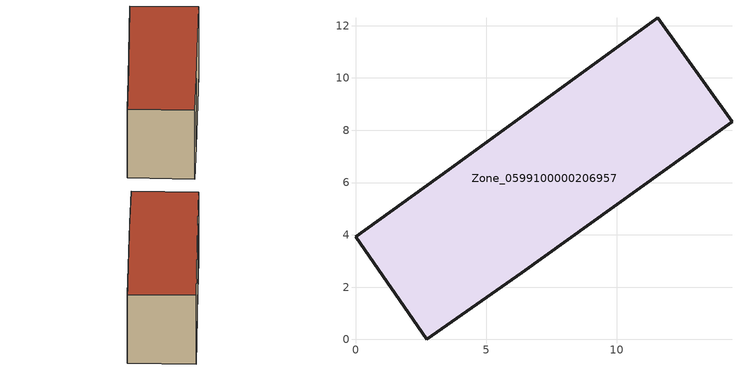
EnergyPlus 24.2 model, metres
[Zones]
Zone_0599100000206957
 floor ground (C_G): 6.36,2.55 2.72,0 0,3.94 3.56,6.49 11.56,12.31 14.4,8.33 z0
 wall outside (C_F): 2.72,0 6.36,2.55 14.4,8.33 11.56,12.31 3.56,6.49 0,3.94 2.72,0 z0:5.68
 roof outside (C_R): 3.56,6.49 0,3.94 2.72,0 6.36,2.55 14.4,8.33 11.56,12.31 z5.68
[BUILDING]
Pand.0599100000206957: North Axis=0; Terrain=City; Loads Convergence Tolerance Value=0.04; Temperature Convergence Tolerance Value=0.4; Solar Distribution=FullExterior; Maximum Number of Warmup Days=25; Minimum Number of Warmup Days=1
[Site:Location]
Rotterdam.The.Hague.AP_ZH_NLD Design_Conditions: Latitude=51.96; Longitude=4.45; Time Zone=1; Elevation=-4.5
[SITE:GROUNDTEMPERATURE:BUILDINGSURFACE]
18, 18, 18, 18, 18, 18, 18, 18, 18, 18, 18, 18
[MATERIAL] Thermal Absorptance=0.9; Solar Absorptance=0.7; Visible Absorptance=0.7
Name | Roughness | Thickness | Conductivity | Density | Specific Heat
G.TI.1975-1991 | MediumSmooth | 0.15 | 0.288461 | 540 | 1210
F.TI.1975-1991 | Rough | 0.3 | 0.230769 | 1920 | 840
R.TI.1975-1991 | MediumRough | 0.2 | 0.153846 | 1500 | 1000
[CONSTRUCTION]
C_G: G.TI.1975-1991
C_F: F.TI.1975-1991
C_R: R.TI.1975-1991
[ZONE]
Zone_0599100000206957: Type=1; Multiplier=1; Ceiling Height=Autocalculate; Volume=Autocalculate; Floor Area=autocalculate; Part of Total Floor Area=Yes
[ZONEINFILTRATION:DESIGNFLOWRATE]
Infil_Zone_0599100000206957: Zone or ZoneList or Space or SpaceList=Zone_0599100000206957; Schedule=AlwaysOn; Design Flow Rate Calculation Method=Flow/Area; Flow Rate per Floor Area=0.003; Constant Term Coefficient=1; Temperature Term Coefficient=0; Velocity Term Coefficient=0; Velocity Squared Term Coefficient=0
[HVACTEMPLATE:ZONE:IDEALLOADSAIRSYSTEM]
Zone_0599100000206957: Maximum Heating Supply Air Temperature=50; Minimum Cooling Supply Air Temperature=13; Maximum Heating Supply Air Humidity Ratio=0.0156; Minimum Cooling Supply Air Humidity Ratio=0.0077; Heating Limit=NoLimit; Cooling Limit=NoLimit; Dehumidification Control Type=ConstantSensibleHeatRatio; Cooling Sensible Heat Ratio=0.7; Dehumidification Setpoint=60; Humidification Control Type=None; Humidification Setpoint=30; Outdoor Air Method=None; Outdoor Air Flow Rate per Person=0.00944; Outdoor Air Flow Rate per Zone Floor Area=0; Outdoor Air Flow Rate per Zone=0; Demand Controlled Ventilation Type=None; Outdoor Air Economizer Type=NoEconomizer; Heat Recovery Type=None; Sensible Heat Recovery Effectiveness=0.7; Latent Heat Recovery Effectiveness=0.65
[ZONECONTROL:THERMOSTAT]
ThermostatControl_Zone_0599100000206957: Zone or ZoneList=Zone_0599100000206957; Control Type Schedule=DualSetpointControlType; Control 1=Thermostat_Zone_0599100000206957; Temperature Difference Between Cutout And Setpoint=0
[THERMOSTATSETPOINT:DUALSETPOINT]
Thermostat_Zone_0599100000206957: Heating Setpoint Temperature Schedule=HeatingSetpoint_Zone_0599100000206957; Cooling Setpoint Temperature Schedule=CoolingSetpoint_Zone_0599100000206957
[SCHEDULE:COMPACT]
HeatingSetpoint_Zone_0599100000206957: Through: 12/31, For: AllDays, Until: 24:00, 21
CoolingSetpoint_Zone_0599100000206957: Through: 12/31, For: AllDays, Until: 24:00, 24
DualSetpointControlType: Through: 12/31, For: AllDays, Until: 24:00, 4
AlwaysOn: Through: 12/31, For: AllDays, Until: 24:00, 1
